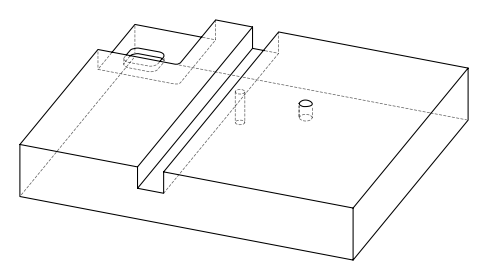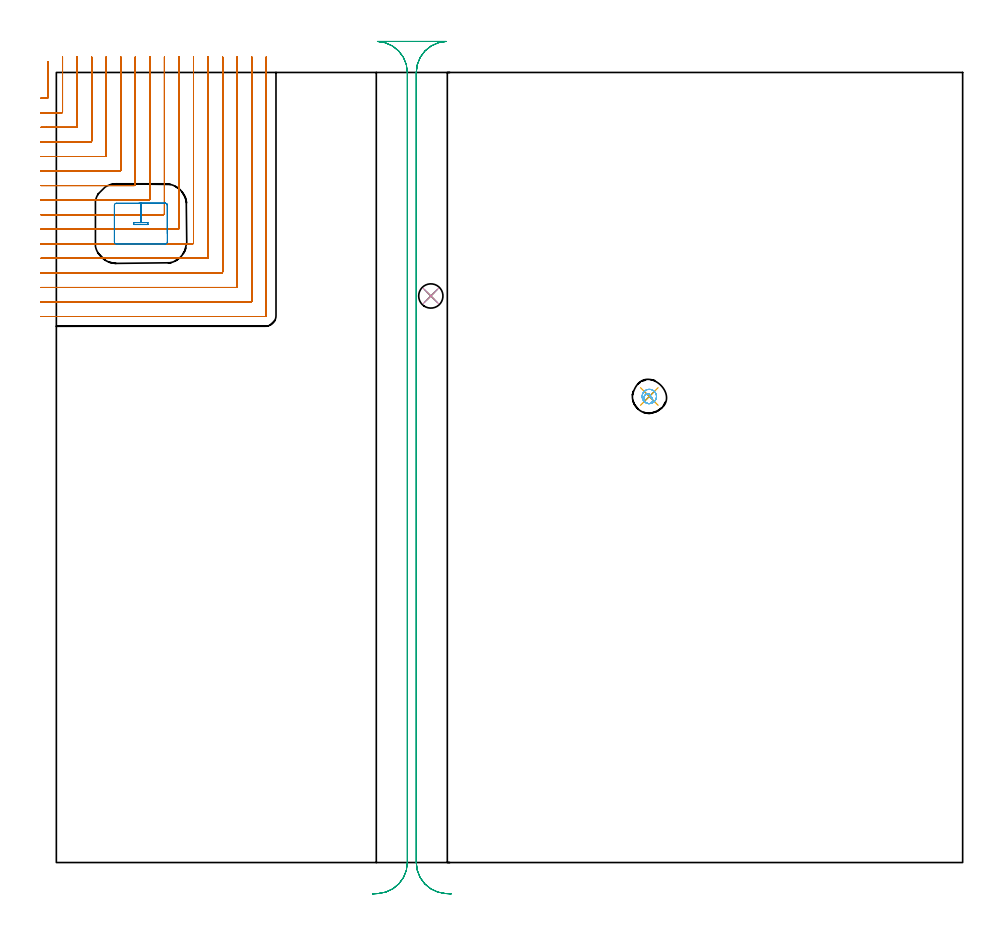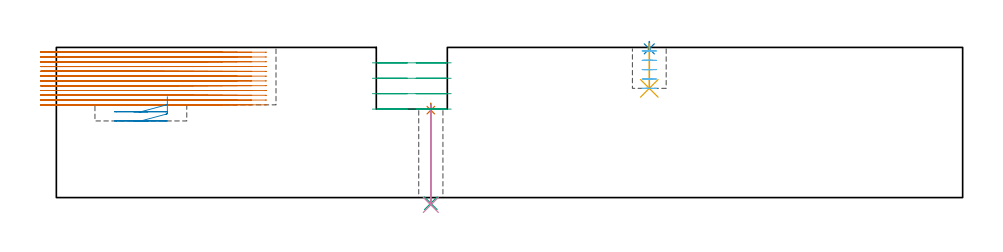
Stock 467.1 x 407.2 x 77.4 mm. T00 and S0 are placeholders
(PLAN: 9 operations, 6 tool changes, 67.8 min)
(1 SPOT_DRILL | STEP1HOLE | NXT0321_9005460120000 | 0.04 min | 3485 mm3)
(2 SPOT_DRILL_1 | STEP1POCKET | NXT0321_9005460120000 | 0.03 min | 4 mm3)
(3 DRILL_THROUGH_HOLE_INTO_CENTER | STEP1HOLE | NXT0301_051 | 0.21 min | 2287 mm3)
(4 DRILL_TO_ENLARGE_THROUGH_HOLE | STEP1HOLE | NXT0301_096 | 0.21 min | 3689 mm3)
(5 DRILL_BLIND_HOLE_INTO_CENTER | STEP1POCKET | NXT0301_128 | 0.09 min | 2251 mm3)
(6 MILL_ROUGH_BLIND_HOLE_CONTOUR | STEP1POCKET | NXT0201_013 | Spiral | 0.79 min | 2751 mm3)
(7 MILL_CORNER_NOTCH_RECTANGULAR | CORNER_NOTCH_RECTANGULAR | NXT0201_013 | Follow Part, ap 2.5, ae 75% | 57.88 min | 438101 mm3)
(8 MILL_RECTANGULAR_POCKET | POCKET_RECTANGULAR_STRAIGHT | UGT0201_094 | Follow Part, ap 5, ae 75% | 0.82 min | 15228 mm3)
(9 MILL_RECTANGULAR_SLOT | SLOT_RECTANGULAR | UGT0201_004 | Follow Part, ap 8, ae 75% | 7.69 min | 470081 mm3)
(TOOL NXT0321_9005460120000 | NC Spot Drill, 142deg, 12mm, Carbide, Uncoated | D12 PA142 FL30 Z2)
(TOOL NXT0301_051 | Carbide Drill 8mm [860.1-0800-040A1-MM 2214] | D8 PA140 FL53 Z2)
(TOOL NXT0301_096 | Carbide Drill 12.5mm [860.1-1250-063A1-MM 2214] | D12.5 PA140 FL77 Z2)
(TOOL NXT0301_128 | Carbide Drill 12mm [861.1-1200-036A1-GP GC34] | D12 PA150 FL37.4 Z2)
(TOOL NXT0201_013 | ENDMILL 10mm | D10 FL30 Z4)
(TOOL UGT0201_094 | End mill 20 mm | D20 FL38 Z4)
(TOOL UGT0201_004 | End Mill 32 mm | D32 FL53 Z6)
(OP 1 SPOT_DRILL)
G17 G21 G94 G90
T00 M6
G54
G17 G0 G90 X193. Y292. S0 M3
G43 Z87.4 H0
G94 G81 G98 Z45.062 F250. R48.6
G80
M5
M2
(OP 2 SPOT_DRILL_1)
G17 G21 G94 G90
T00 M6
G54
G17 G0 G90 X305.6 Y240.2 S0 M3
G43 Z87.4 H0
G94 G81 G98 Z76.651 F250. R80.4
G80
M5
M2
(OP 3 DRILL_THROUGH_HOLE_INTO_CENTER)
G17 G21 G94 G90
T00 M6
G54
G17 G0 G90 X193. Y292. S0 M3
G43 Z87.4 H1
G94 G73 G98 Z-2.956 F250. Q6.937 R47.6
G80
M5
M2
(OP 4 DRILL_TO_ENLARGE_THROUGH_HOLE)
G17 G21 G94 G90
T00 M6
G54
G17 G0 G90 X193. Y292. S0 M3
G43 Z87.4 H1
G94 G73 G98 Z-3.775 F250. Q12.344 R47.6
G80
M5
M2
(OP 5 DRILL_BLIND_HOLE_INTO_CENTER)
G17 G21 G94 G90
T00 M6
G54
G17 G0 G90 X305.6 Y240.2 S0 M3
G43 Z87.4 H1
G94 G81 G98 Z56.3 F250. R79.4
G80
M5
M2
(OP 6 MILL_ROUGH_BLIND_HOLE_CONTOUR)
G17 G21 G94 G90
T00 M6
G54
G17 G0 G90 X305.6 Y240.2 S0 M3
G43 Z87.4 H0
Z75.58
G94 G3 X306.01 Y241.148 R0.563 F250.
X304.334 Y241.549 R1.567
X302.774 Y238.762 R2.442
X305.368 Y236.507 R2.829
X309.293 Y239.968 R3.7
X305.368 Y236.507 R-3.7
X307.33 Y238.237 R1.85
X305.6 Y240.2 R1.85
G0 Z70.76
G3 X306.01 Y241.148 R0.563
X304.334 Y241.549 R1.567
X302.774 Y238.762 R2.442
X305.368 Y236.507 R2.829
X309.293 Y239.968 R3.7
X305.368 Y236.507 R-3.7
X307.33 Y238.237 R1.85
X305.6 Y240.2 R1.85
G0 Z65.94
G3 X306.01 Y241.148 R0.563
X304.334 Y241.549 R1.567
X302.774 Y238.762 R2.442
X305.368 Y236.507 R2.829
X309.293 Y239.968 R3.7
X305.368 Y236.507 R-3.7
X307.33 Y238.237 R1.85
X305.6 Y240.2 R1.85
G0 Z61.12
G3 X306.01 Y241.148 R0.563
X304.334 Y241.549 R1.567
X302.774 Y238.762 R2.442
X305.368 Y236.507 R2.829
X309.293 Y239.968 R3.7
X305.368 Y236.507 R-3.7
X307.33 Y238.237 R1.85
X305.6 Y240.2 R1.85
G0 Z56.3
G3 X306.01 Y241.148 R0.563
X304.334 Y241.549 R1.567
X302.774 Y238.762 R2.442
X305.368 Y236.507 R2.829
X309.293 Y239.968 R3.7
X305.368 Y236.507 R-3.7
X307.33 Y238.237 R1.85
X305.6 Y240.2 R1.85
G0 Z87.4
M5
M2
(OP 7 MILL_CORNER_NOTCH_RECTANGULAR)
G17 G21 G94 G90
T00 M6
G54
G17 G0 G90 X-8. Y393.9 S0 M3
G43 Z87.4 H0
Z74.933
G94 G1 X-5. F250.
X-4.793 F500.
G3 X-4.3 Y394.393 R0.5
G1 Y409.751
Y412.751 F250.
G0 Z87.4
X-8. Y386.4
Z74.933
G1 X-5.
X2.707 F500.
G3 X3.2 Y386.893 R0.5
G1 Y412.2
Y415.2 F250.
G0 Z87.4
X-8. Y378.9
Z74.933
G1 X-5.
X10.207 F500.
G3 X10.7 Y379.393 R0.5
G1 Y412.2
Y415.2 F250.
G0 Z87.4
X-8. Y371.4
Z74.933
G1 X-5.
X17.706 F500.
G3 X18.2 Y371.894 R0.5
G1 Y412.2
Y415.2 F250.
G0 Z87.4
X-8. Y363.9
Z74.933
G1 X-5.
X25.206 F500.
G3 X25.7 Y364.394 R0.5
G1 Y412.2
Y415.2 F250.
G0 Z87.4
X-8. Y356.4
Z74.933
G1 X-5.
X32.706 F500.
G3 X33.2 Y356.894 R0.5
G1 Y412.2
Y415.2 F250.
G0 Z87.4
X-8. Y348.9
Z74.933
G1 X-5.
X40.206 F500.
G3 X40.7 Y349.395 R0.5
G1 Y412.2
Y415.2 F250.
G0 Z87.4
X-8. Y341.4
Z74.933
G1 X-5.
X47.705 F500.
G3 X48.2 Y341.895 R0.5
G1 Y412.2
Y415.2 F250.
G0 Z87.4
X-8. Y333.9
Z74.933
G1 X-5.
X55.205 F500.
G3 X55.7 Y334.395 R0.5
G1 Y412.2
Y415.2 F250.
G0 Z87.4
X-8. Y326.4
Z74.933
G1 X-5.
X62.705 F500.
G3 X63.2 Y326.895 R0.5
G1 Y412.2
Y415.2 F250.
G0 Z87.4
X-8. Y318.9
Z74.933
G1 X-5.
X70.204 F500.
G3 X70.7 Y319.396 R0.5
G1 Y412.2
Y415.2 F250.
G0 Z87.4
X-8. Y311.4
Z74.933
G1 X-5.
X77.704 F500.
G3 X78.2 Y311.896 R0.5
G1 Y412.2
Y415.2 F250.
G0 Z87.4
X-8. Y303.9
Z74.933
G1 X-5.
X85.204 F500.
G3 X85.7 Y304.396 R0.5
G1 Y412.2
Y415.2 F250.
G0 Z87.4
X-8. Y296.4
Z74.933
G1 X-5.
X92.704 F500.
G3 X93.2 Y296.896 R0.5
G1 Y412.2
Y415.2 F250.
G0 Z87.4
X-8. Y288.9
Z74.933
G1 X-5.
X100.204 F500.
G3 X100.7 Y289.396 R0.5
G1 Y412.2
Y415.2 F250.
G0 Z87.4
X-8. Y281.4
Z74.933
G1 X-5.
X107.7 F500.
G3 X108.2 Y281.9 R0.5
G1 Y412.2
Y415.2 F250.
G0 Z87.4
X-8. Y393.9
Z72.467
G1 X-5.
X-4.793 F500.
G3 X-4.3 Y394.393 R0.5
G1 Y409.751
Y412.751 F250.
G0 Z87.4
X-8. Y386.4
Z72.467
G1 X-5.
X2.707 F500.
G3 X3.2 Y386.893 R0.5
G1 Y412.2
Y415.2 F250.
G0 Z87.4
X-8. Y378.9
Z72.467
G1 X-5.
X10.207 F500.
G3 X10.7 Y379.393 R0.5
G1 Y412.2
Y415.2 F250.
G0 Z87.4
X-8. Y371.4
Z72.467
G1 X-5.
X17.706 F500.
G3 X18.2 Y371.894 R0.5
G1 Y412.2
Y415.2 F250.
G0 Z87.4
X-8. Y363.9
Z72.467
G1 X-5.
X25.206 F500.
G3 X25.7 Y364.394 R0.5
G1 Y412.2
Y415.2 F250.
G0 Z87.4
X-8. Y356.4
Z72.467
G1 X-5.
X32.706 F500.
G3 X33.2 Y356.894 R0.5
G1 Y412.2
Y415.2 F250.
G0 Z87.4
X-8. Y348.9
Z72.467
G1 X-5.
X40.206 F500.
G3 X40.7 Y349.395 R0.5
G1 Y412.2
Y415.2 F250.
G0 Z87.4
X-8. Y341.4
Z72.467
G1 X-5.
X47.705 F500.
G3 X48.2 Y341.895 R0.5
G1 Y412.2
Y415.2 F250.
G0 Z87.4
X-8. Y333.9
Z72.467
G1 X-5.
X55.205 F500.
G3 X55.7 Y334.395 R0.5
G1 Y412.2
Y415.2 F250.
G0 Z87.4
X-8. Y326.4
Z72.467
G1 X-5.
X62.705 F500.
G3 X63.2 Y326.895 R0.5
G1 Y412.2
Y415.2 F250.
G0 Z87.4
X-8. Y318.9
Z72.467
G1 X-5.
X70.204 F500.
G3 X70.7 Y319.396 R0.5
G1 Y412.2
Y415.2 F250.
G0 Z87.4
X-8. Y311.4
Z72.467
G1 X-5.
X77.704 F500.
G3 X78.2 Y311.896 R0.5
G1 Y412.2
Y415.2 F250.
G0 Z87.4
X-8. Y303.9
Z72.467
G1 X-5.
X85.204 F500.
G3 X85.7 Y304.396 R0.5
G1 Y412.2
Y415.2 F250.
G0 Z87.4
X-8. Y296.4
Z72.467
G1 X-5.
X92.704 F500.
G3 X93.2 Y296.896 R0.5
G1 Y412.2
Y415.2 F250.
G0 Z87.4
X-8. Y288.9
Z72.467
G1 X-5.
X100.204 F500.
G3 X100.7 Y289.396 R0.5
G1 Y412.2
Y415.2 F250.
G0 Z87.4
X-8. Y281.4
Z72.467
G1 X-5.
X107.7 F500.
G3 X108.2 Y281.9 R0.5
G1 Y412.2
Y415.2 F250.
G0 Z87.4
X-8. Y393.9
Z70.
G1 X-5.
X-4.793 F500.
G3 X-4.3 Y394.393 R0.5
G1 Y409.751
Y412.751 F250.
G0 Z87.4
X-8. Y386.4
Z70.
G1 X-5.
X2.707 F500.
G3 X3.2 Y386.893 R0.5
G1 Y412.2
Y415.2 F250.
G0 Z87.4
X-8. Y378.9
Z70.
G1 X-5.
X10.207 F500.
G3 X10.7 Y379.393 R0.5
G1 Y412.2
Y415.2 F250.
G0 Z87.4
X-8. Y371.4
Z70.
G1 X-5.
X17.706 F500.
G3 X18.2 Y371.894 R0.5
G1 Y412.2
Y415.2 F250.
G0 Z87.4
X-8. Y363.9
Z70.
G1 X-5.
X25.206 F500.
G3 X25.7 Y364.394 R0.5
G1 Y412.2
Y415.2 F250.
G0 Z87.4
X-8. Y356.4
Z70.
G1 X-5.
X32.706 F500.
G3 X33.2 Y356.894 R0.5
G1 Y412.2
Y415.2 F250.
G0 Z87.4
X-8. Y348.9
Z70.
G1 X-5.
X40.206 F500.
G3 X40.7 Y349.395 R0.5
G1 Y412.2
Y415.2 F250.
G0 Z87.4
X-8. Y341.4
Z70.
G1 X-5.
X47.705 F500.
G3 X48.2 Y341.895 R0.5
G1 Y412.2
Y415.2 F250.
G0 Z87.4
X-8. Y333.9
Z70.
G1 X-5.
X55.205 F500.
G3 X55.7 Y334.395 R0.5
G1 Y412.2
Y415.2 F250.
G0 Z87.4
X-8. Y326.4
Z70.
G1 X-5.
X62.705 F500.
G3 X63.2 Y326.895 R0.5
G1 Y412.2
Y415.2 F250.
G0 Z87.4
X-8. Y318.9
Z70.
G1 X-5.
X70.204 F500.
G3 X70.7 Y319.396 R0.5
G1 Y412.2
Y415.2 F250.
G0 Z87.4
X-8. Y311.4
Z70.
G1 X-5.
X77.704 F500.
G3 X78.2 Y311.896 R0.5
G1 Y412.2
Y415.2 F250.
G0 Z87.4
X-8. Y303.9
Z70.
G1 X-5.
X85.204 F500.
G3 X85.7 Y304.396 R0.5
G1 Y412.2
Y415.2 F250.
G0 Z87.4
X-8. Y296.4
Z70.
G1 X-5.
X92.704 F500.
G3 X93.2 Y296.896 R0.5
G1 Y412.2
Y415.2 F250.
G0 Z87.4
X-8. Y288.9
Z70.
G1 X-5.
X100.204 F500.
G3 X100.7 Y289.396 R0.5
G1 Y412.2
Y415.2 F250.
G0 Z87.4
X-8. Y281.4
Z70.
G1 X-5.
X107.7 F500.
G3 X108.2 Y281.9 R0.5
G1 Y412.2
Y415.2 F250.
G0 Z87.4
X-8. Y393.9
Z67.533
G1 X-5.
X-4.793 F500.
G3 X-4.3 Y394.393 R0.5
G1 Y409.751
Y412.751 F250.
G0 Z87.4
X-8. Y386.4
Z67.533
G1 X-5.
X2.707 F500.
G3 X3.2 Y386.893 R0.5
G1 Y412.2
Y415.2 F250.
G0 Z87.4
X-8. Y378.9
Z67.533
G1 X-5.
X10.207 F500.
G3 X10.7 Y379.393 R0.5
G1 Y412.2
Y415.2 F250.
G0 Z87.4
X-8. Y371.4
Z67.533
G1 X-5.
X17.706 F500.
G3 X18.2 Y371.894 R0.5
G1 Y412.2
Y415.2 F250.
G0 Z87.4
X-8. Y363.9
Z67.533
G1 X-5.
X25.206 F500.
G3 X25.7 Y364.394 R0.5
G1 Y412.2
Y415.2 F250.
G0 Z87.4
X-8. Y356.4
Z67.533
G1 X-5.
X32.706 F500.
G3 X33.2 Y356.894 R0.5
G1 Y412.2
Y415.2 F250.
G0 Z87.4
X-8. Y348.9
Z67.533
G1 X-5.
X40.206 F500.
G3 X40.7 Y349.395 R0.5
G1 Y412.2
Y415.2 F250.
G0 Z87.4
X-8. Y341.4
Z67.533
G1 X-5.
X47.705 F500.
G3 X48.2 Y341.895 R0.5
G1 Y412.2
Y415.2 F250.
G0 Z87.4
X-8. Y333.9
Z67.533
G1 X-5.
X55.205 F500.
G3 X55.7 Y334.395 R0.5
G1 Y412.2
Y415.2 F250.
G0 Z87.4
X-8. Y326.4
Z67.533
G1 X-5.
X62.705 F500.
G3 X63.2 Y326.895 R0.5
G1 Y412.2
Y415.2 F250.
G0 Z87.4
X-8. Y318.9
Z67.533
G1 X-5.
X70.204 F500.
G3 X70.7 Y319.396 R0.5
G1 Y412.2
Y415.2 F250.
G0 Z87.4
X-8. Y311.4
Z67.533
G1 X-5.
X77.704 F500.
G3 X78.2 Y311.896 R0.5
G1 Y412.2
Y415.2 F250.
G0 Z87.4
X-8. Y303.9
Z67.533
G1 X-5.
X85.204 F500.
G3 X85.7 Y304.396 R0.5
G1 Y412.2
Y415.2 F250.
G0 Z87.4
X-8. Y296.4
Z67.533
G1 X-5.
X92.704 F500.
G3 X93.2 Y296.896 R0.5
G1 Y412.2
Y415.2 F250.
G0 Z87.4
X-8. Y288.9
Z67.533
G1 X-5.
X100.204 F500.
G3 X100.7 Y289.396 R0.5
G1 Y412.2
Y415.2 F250.
G0 Z87.4
X-8. Y281.4
Z67.533
G1 X-5.
X107.7 F500.
G3 X108.2 Y281.9 R0.5
G1 Y412.2
Y415.2 F250.
G0 Z87.4
X-8. Y393.9
Z65.067
G1 X-5.
X-4.793 F500.
G3 X-4.3 Y394.393 R0.5
G1 Y409.751
Y412.751 F250.
G0 Z87.4
X-8. Y386.4
Z65.067
G1 X-5.
X2.707 F500.
G3 X3.2 Y386.893 R0.5
G1 Y412.2
Y415.2 F250.
G0 Z87.4
X-8. Y378.9
Z65.067
G1 X-5.
X10.207 F500.
G3 X10.7 Y379.393 R0.5
G1 Y412.2
Y415.2 F250.
G0 Z87.4
X-8. Y371.4
Z65.067
G1 X-5.
X17.706 F500.
G3 X18.2 Y371.894 R0.5
G1 Y412.2
Y415.2 F250.
G0 Z87.4
X-8. Y363.9
Z65.067
G1 X-5.
X25.206 F500.
G3 X25.7 Y364.394 R0.5
G1 Y412.2
Y415.2 F250.
G0 Z87.4
X-8. Y356.4
Z65.067
G1 X-5.
X32.706 F500.
G3 X33.2 Y356.894 R0.5
G1 Y412.2
Y415.2 F250.
G0 Z87.4
X-8. Y348.9
Z65.067
G1 X-5.
X40.206 F500.
G3 X40.7 Y349.395 R0.5
G1 Y412.2
Y415.2 F250.
G0 Z87.4
X-8. Y341.4
Z65.067
G1 X-5.
X47.705 F500.
G3 X48.2 Y341.895 R0.5
G1 Y412.2
Y415.2 F250.
G0 Z87.4
X-8. Y333.9
Z65.067
G1 X-5.
X55.205 F500.
G3 X55.7 Y334.395 R0.5
G1 Y412.2
Y415.2 F250.
G0 Z87.4
X-8. Y326.4
Z65.067
G1 X-5.
X62.705 F500.
G3 X63.2 Y326.895 R0.5
G1 Y412.2
Y415.2 F250.
G0 Z87.4
X-8. Y318.9
Z65.067
G1 X-5.
X70.204 F500.
G3 X70.7 Y319.396 R0.5
G1 Y412.2
Y415.2 F250.
G0 Z87.4
X-8. Y311.4
Z65.067
G1 X-5.
X77.704 F500.
G3 X78.2 Y311.896 R0.5
G1 Y412.2
Y415.2 F250.
G0 Z87.4
X-8. Y303.9
Z65.067
G1 X-5.
X85.204 F500.
G3 X85.7 Y304.396 R0.5
G1 Y412.2
Y415.2 F250.
G0 Z87.4
X-8. Y296.4
Z65.067
G1 X-5.
X92.704 F500.
G3 X93.2 Y296.896 R0.5
G1 Y412.2
Y415.2 F250.
G0 Z87.4
X-8. Y288.9
Z65.067
G1 X-5.
X100.204 F500.
G3 X100.7 Y289.396 R0.5
G1 Y412.2
Y415.2 F250.
G0 Z87.4
X-8. Y281.4
Z65.067
G1 X-5.
X107.7 F500.
G3 X108.2 Y281.9 R0.5
G1 Y412.2
Y415.2 F250.
G0 Z87.4
X-8. Y393.9
Z62.6
G1 X-5.
X-4.793 F500.
G3 X-4.3 Y394.393 R0.5
G1 Y409.751
Y412.751 F250.
G0 Z87.4
X-8. Y386.4
Z62.6
G1 X-5.
X2.707 F500.
G3 X3.2 Y386.893 R0.5
G1 Y412.2
Y415.2 F250.
G0 Z87.4
X-8. Y378.9
Z62.6
G1 X-5.
X10.207 F500.
G3 X10.7 Y379.393 R0.5
G1 Y412.2
Y415.2 F250.
G0 Z87.4
X-8. Y371.4
Z62.6
G1 X-5.
X17.706 F500.
G3 X18.2 Y371.894 R0.5
G1 Y412.2
Y415.2 F250.
G0 Z87.4
X-8. Y363.9
Z62.6
G1 X-5.
X25.206 F500.
G3 X25.7 Y364.394 R0.5
G1 Y412.2
Y415.2 F250.
G0 Z87.4
X-8. Y356.4
Z62.6
G1 X-5.
X32.706 F500.
G3 X33.2 Y356.894 R0.5
G1 Y412.2
Y415.2 F250.
G0 Z87.4
X-8. Y348.9
Z62.6
G1 X-5.
X40.206 F500.
G3 X40.7 Y349.395 R0.5
G1 Y412.2
Y415.2 F250.
G0 Z87.4
X-8. Y341.4
Z62.6
G1 X-5.
X47.705 F500.
G3 X48.2 Y341.895 R0.5
G1 Y412.2
Y415.2 F250.
G0 Z87.4
X-8. Y333.9
Z62.6
G1 X-5.
X55.205 F500.
G3 X55.7 Y334.395 R0.5
G1 Y412.2
Y415.2 F250.
G0 Z87.4
X-8. Y326.4
Z62.6
G1 X-5.
X62.705 F500.
G3 X63.2 Y326.895 R0.5
G1 Y412.2
Y415.2 F250.
G0 Z87.4
X-8. Y318.9
Z62.6
G1 X-5.
X70.204 F500.
G3 X70.7 Y319.396 R0.5
G1 Y412.2
Y415.2 F250.
G0 Z87.4
X-8. Y311.4
Z62.6
G1 X-5.
X77.704 F500.
G3 X78.2 Y311.896 R0.5
G1 Y412.2
Y415.2 F250.
G0 Z87.4
X-8. Y303.9
Z62.6
G1 X-5.
X85.204 F500.
G3 X85.7 Y304.396 R0.5
G1 Y412.2
Y415.2 F250.
G0 Z87.4
X-8. Y296.4
Z62.6
G1 X-5.
X92.704 F500.
G3 X93.2 Y296.896 R0.5
G1 Y412.2
Y415.2 F250.
G0 Z87.4
X-8. Y288.9
Z62.6
G1 X-5.
X100.204 F500.
G3 X100.7 Y289.396 R0.5
G1 Y412.2
Y415.2 F250.
G0 Z87.4
X-8. Y281.4
Z62.6
G1 X-5.
X107.7 F500.
G3 X108.2 Y281.9 R0.5
G1 Y412.2
Y415.2 F250.
G0 Z87.4
X-8. Y393.9
Z60.133
G1 X-5.
X-4.793 F500.
G3 X-4.3 Y394.393 R0.5
G1 Y409.751
Y412.751 F250.
G0 Z87.4
X-8. Y386.4
Z60.133
G1 X-5.
X2.707 F500.
G3 X3.2 Y386.893 R0.5
G1 Y412.2
Y415.2 F250.
G0 Z87.4
X-8. Y378.9
Z60.133
G1 X-5.
X10.207 F500.
G3 X10.7 Y379.393 R0.5
G1 Y412.2
Y415.2 F250.
G0 Z87.4
X-8. Y371.4
Z60.133
G1 X-5.
X17.706 F500.
G3 X18.2 Y371.894 R0.5
G1 Y412.2
Y415.2 F250.
G0 Z87.4
X-8. Y363.9
Z60.133
G1 X-5.
X25.206 F500.
G3 X25.7 Y364.394 R0.5
G1 Y412.2
Y415.2 F250.
G0 Z87.4
X-8. Y356.4
Z60.133
G1 X-5.
X32.706 F500.
G3 X33.2 Y356.894 R0.5
G1 Y412.2
Y415.2 F250.
G0 Z87.4
X-8. Y348.9
Z60.133
G1 X-5.
X40.206 F500.
G3 X40.7 Y349.395 R0.5
G1 Y412.2
Y415.2 F250.
G0 Z87.4
X-8. Y341.4
Z60.133
G1 X-5.
X47.705 F500.
G3 X48.2 Y341.895 R0.5
G1 Y412.2
Y415.2 F250.
G0 Z87.4
X-8. Y333.9
Z60.133
G1 X-5.
X55.205 F500.
G3 X55.7 Y334.395 R0.5
G1 Y412.2
Y415.2 F250.
G0 Z87.4
X-8. Y326.4
Z60.133
G1 X-5.
X62.705 F500.
G3 X63.2 Y326.895 R0.5
G1 Y412.2
Y415.2 F250.
G0 Z87.4
X-8. Y318.9
Z60.133
G1 X-5.
X70.204 F500.
G3 X70.7 Y319.396 R0.5
G1 Y412.2
Y415.2 F250.
G0 Z87.4
X-8. Y311.4
Z60.133
G1 X-5.
X77.704 F500.
G3 X78.2 Y311.896 R0.5
G1 Y412.2
Y415.2 F250.
G0 Z87.4
X-8. Y303.9
Z60.133
G1 X-5.
X85.204 F500.
G3 X85.7 Y304.396 R0.5
G1 Y412.2
Y415.2 F250.
G0 Z87.4
X-8. Y296.4
Z60.133
G1 X-5.
X92.704 F500.
G3 X93.2 Y296.896 R0.5
G1 Y412.2
Y415.2 F250.
G0 Z87.4
X-8. Y288.9
Z60.133
G1 X-5.
X100.204 F500.
G3 X100.7 Y289.396 R0.5
G1 Y412.2
Y415.2 F250.
G0 Z87.4
X-8. Y281.4
Z60.133
G1 X-5.
X107.7 F500.
G3 X108.2 Y281.9 R0.5
G1 Y412.2
Y415.2 F250.
G0 Z87.4
X-8. Y393.9
Z57.667
G1 X-5.
X-4.793 F500.
G3 X-4.3 Y394.393 R0.5
G1 Y409.751
Y412.751 F250.
G0 Z87.4
X-8. Y386.4
Z57.667
G1 X-5.
X2.707 F500.
G3 X3.2 Y386.893 R0.5
G1 Y412.2
Y415.2 F250.
G0 Z87.4
X-8. Y378.9
Z57.667
G1 X-5.
X10.207 F500.
G3 X10.7 Y379.393 R0.5
G1 Y412.2
Y415.2 F250.
G0 Z87.4
X-8. Y371.4
Z57.667
G1 X-5.
X17.706 F500.
G3 X18.2 Y371.894 R0.5
G1 Y412.2
Y415.2 F250.
G0 Z87.4
X-8. Y363.9
Z57.667
G1 X-5.
X25.206 F500.
G3 X25.7 Y364.394 R0.5
G1 Y412.2
Y415.2 F250.
G0 Z87.4
X-8. Y356.4
Z57.667
G1 X-5.
X32.706 F500.
G3 X33.2 Y356.894 R0.5
G1 Y412.2
Y415.2 F250.
G0 Z87.4
X-8. Y348.9
Z57.667
G1 X-5.
X40.206 F500.
G3 X40.7 Y349.395 R0.5
G1 Y412.2
Y415.2 F250.
G0 Z87.4
X-8. Y341.4
Z57.667
G1 X-5.
X47.705 F500.
G3 X48.2 Y341.895 R0.5
G1 Y412.2
Y415.2 F250.
G0 Z87.4
X-8. Y333.9
Z57.667
G1 X-5.
X55.205 F500.
G3 X55.7 Y334.395 R0.5
G1 Y412.2
Y415.2 F250.
G0 Z87.4
X-8. Y326.4
Z57.667
G1 X-5.
X62.705 F500.
G3 X63.2 Y326.895 R0.5
G1 Y412.2
Y415.2 F250.
G0 Z87.4
X-8. Y318.9
Z57.667
G1 X-5.
X70.204 F500.
G3 X70.7 Y319.396 R0.5
G1 Y412.2
Y415.2 F250.
G0 Z87.4
X-8. Y311.4
Z57.667
G1 X-5.
X77.704 F500.
G3 X78.2 Y311.896 R0.5
G1 Y412.2
Y415.2 F250.
G0 Z87.4
X-8. Y303.9
Z57.667
G1 X-5.
X85.204 F500.
G3 X85.7 Y304.396 R0.5
G1 Y412.2
Y415.2 F250.
G0 Z87.4
X-8. Y296.4
Z57.667
G1 X-5.
X92.704 F500.
G3 X93.2 Y296.896 R0.5
G1 Y412.2
Y415.2 F250.
G0 Z87.4
X-8. Y288.9
Z57.667
G1 X-5.
X100.204 F500.
G3 X100.7 Y289.396 R0.5
G1 Y412.2
Y415.2 F250.
G0 Z87.4
X-8. Y281.4
Z57.667
G1 X-5.
X107.7 F500.
G3 X108.2 Y281.9 R0.5
G1 Y412.2
Y415.2 F250.
G0 Z87.4
X-8. Y393.9
Z55.2
G1 X-5.
X-4.793 F500.
G3 X-4.3 Y394.393 R0.5
G1 Y409.751
Y412.751 F250.
G0 Z87.4
X-8. Y386.4
Z55.2
G1 X-5.
X2.707 F500.
G3 X3.2 Y386.893 R0.5
G1 Y412.2
Y415.2 F250.
G0 Z87.4
X-8. Y378.9
Z55.2
G1 X-5.
X10.207 F500.
G3 X10.7 Y379.393 R0.5
G1 Y412.2
Y415.2 F250.
G0 Z87.4
X-8. Y371.4
Z55.2
G1 X-5.
X17.706 F500.
G3 X18.2 Y371.894 R0.5
G1 Y412.2
Y415.2 F250.
G0 Z87.4
X-8. Y363.9
Z55.2
G1 X-5.
X25.206 F500.
G3 X25.7 Y364.394 R0.5
G1 Y412.2
Y415.2 F250.
G0 Z87.4
X-8. Y356.4
Z55.2
G1 X-5.
X32.706 F500.
G3 X33.2 Y356.894 R0.5
G1 Y412.2
Y415.2 F250.
G0 Z87.4
X-8. Y348.9
Z55.2
G1 X-5.
X40.206 F500.
G3 X40.7 Y349.395 R0.5
G1 Y412.2
Y415.2 F250.
G0 Z87.4
X-8. Y341.4
Z55.2
G1 X-5.
X47.705 F500.
G3 X48.2 Y341.895 R0.5
G1 Y412.2
Y415.2 F250.
G0 Z87.4
X-8. Y333.9
Z55.2
G1 X-5.
X55.205 F500.
G3 X55.7 Y334.395 R0.5
G1 Y412.2
Y415.2 F250.
G0 Z87.4
X-8. Y326.4
Z55.2
G1 X-5.
X62.705 F500.
G3 X63.2 Y326.895 R0.5
G1 Y412.2
Y415.2 F250.
G0 Z87.4
X-8. Y318.9
Z55.2
G1 X-5.
X70.204 F500.
G3 X70.7 Y319.396 R0.5
G1 Y412.2
Y415.2 F250.
G0 Z87.4
X-8. Y311.4
Z55.2
G1 X-5.
X77.704 F500.
G3 X78.2 Y311.896 R0.5
G1 Y412.2
Y415.2 F250.
G0 Z87.4
X-8. Y303.9
Z55.2
G1 X-5.
X85.204 F500.
G3 X85.7 Y304.396 R0.5
G1 Y412.2
Y415.2 F250.
G0 Z87.4
X-8. Y296.4
Z55.2
G1 X-5.
X92.704 F500.
G3 X93.2 Y296.896 R0.5
G1 Y412.2
Y415.2 F250.
G0 Z87.4
X-8. Y288.9
Z55.2
G1 X-5.
X100.204 F500.
G3 X100.7 Y289.396 R0.5
G1 Y412.2
Y415.2 F250.
G0 Z87.4
X-8. Y281.4
Z55.2
G1 X-5.
X107.7 F500.
G3 X108.2 Y281.9 R0.5
G1 Y412.2
Y415.2 F250.
G0 Z87.4
X-8. Y393.9
Z52.733
G1 X-5.
X-4.793 F500.
G3 X-4.3 Y394.393 R0.5
G1 Y409.751
Y412.751 F250.
G0 Z87.4
X-8. Y386.4
Z52.733
G1 X-5.
X2.707 F500.
G3 X3.2 Y386.893 R0.5
G1 Y412.2
Y415.2 F250.
G0 Z87.4
X-8. Y378.9
Z52.733
G1 X-5.
X10.207 F500.
G3 X10.7 Y379.393 R0.5
G1 Y412.2
Y415.2 F250.
G0 Z87.4
X-8. Y371.4
Z52.733
G1 X-5.
X17.706 F500.
G3 X18.2 Y371.894 R0.5
G1 Y412.2
Y415.2 F250.
G0 Z87.4
X-8. Y363.9
Z52.733
G1 X-5.
X25.206 F500.
G3 X25.7 Y364.394 R0.5
G1 Y412.2
Y415.2 F250.
G0 Z87.4
X-8. Y356.4
Z52.733
G1 X-5.
X32.706 F500.
G3 X33.2 Y356.894 R0.5
G1 Y412.2
Y415.2 F250.
G0 Z87.4
X-8. Y348.9
Z52.733
G1 X-5.
X40.206 F500.
G3 X40.7 Y349.395 R0.5
G1 Y412.2
Y415.2 F250.
G0 Z87.4
X-8. Y341.4
Z52.733
G1 X-5.
X47.705 F500.
G3 X48.2 Y341.895 R0.5
G1 Y412.2
Y415.2 F250.
G0 Z87.4
X-8. Y333.9
Z52.733
G1 X-5.
X55.205 F500.
G3 X55.7 Y334.395 R0.5
G1 Y412.2
Y415.2 F250.
G0 Z87.4
X-8. Y326.4
Z52.733
G1 X-5.
X62.705 F500.
G3 X63.2 Y326.895 R0.5
G1 Y412.2
Y415.2 F250.
G0 Z87.4
X-8. Y318.9
Z52.733
G1 X-5.
X70.204 F500.
G3 X70.7 Y319.396 R0.5
G1 Y412.2
Y415.2 F250.
G0 Z87.4
X-8. Y311.4
Z52.733
G1 X-5.
X77.704 F500.
G3 X78.2 Y311.896 R0.5
G1 Y412.2
Y415.2 F250.
G0 Z87.4
X-8. Y303.9
Z52.733
G1 X-5.
X85.204 F500.
G3 X85.7 Y304.396 R0.5
G1 Y412.2
Y415.2 F250.
G0 Z87.4
X-8. Y296.4
Z52.733
G1 X-5.
X92.704 F500.
G3 X93.2 Y296.896 R0.5
G1 Y412.2
Y415.2 F250.
G0 Z87.4
X-8. Y288.9
Z52.733
G1 X-5.
X100.204 F500.
G3 X100.7 Y289.396 R0.5
G1 Y412.2
Y415.2 F250.
G0 Z87.4
X-8. Y281.4
Z52.733
G1 X-5.
X107.7 F500.
G3 X108.2 Y281.9 R0.5
G1 Y412.2
Y415.2 F250.
G0 Z87.4
X-8. Y393.9
Z50.267
G1 X-5.
X-4.793 F500.
G3 X-4.3 Y394.393 R0.5
G1 Y409.751
Y412.751 F250.
G0 Z87.4
X-8. Y386.4
Z50.267
G1 X-5.
X2.707 F500.
G3 X3.2 Y386.893 R0.5
G1 Y412.2
Y415.2 F250.
G0 Z87.4
X-8. Y378.9
Z50.267
G1 X-5.
X10.207 F500.
G3 X10.7 Y379.393 R0.5
G1 Y412.2
Y415.2 F250.
G0 Z87.4
X-8. Y371.4
Z50.267
G1 X-5.
X17.706 F500.
G3 X18.2 Y371.894 R0.5
G1 Y412.2
Y415.2 F250.
G0 Z87.4
X-8. Y363.9
Z50.267
G1 X-5.
X25.206 F500.
G3 X25.7 Y364.394 R0.5
G1 Y412.2
Y415.2 F250.
G0 Z87.4
X-8. Y356.4
Z50.267
G1 X-5.
X32.706 F500.
G3 X33.2 Y356.894 R0.5
G1 Y412.2
Y415.2 F250.
G0 Z87.4
X-8. Y348.9
Z50.267
G1 X-5.
X40.206 F500.
G3 X40.7 Y349.395 R0.5
G1 Y412.2
Y415.2 F250.
G0 Z87.4
X-8. Y341.4
Z50.267
G1 X-5.
X47.705 F500.
G3 X48.2 Y341.895 R0.5
G1 Y412.2
Y415.2 F250.
G0 Z87.4
X-8. Y333.9
Z50.267
G1 X-5.
X55.205 F500.
G3 X55.7 Y334.395 R0.5
G1 Y412.2
Y415.2 F250.
G0 Z87.4
X-8. Y326.4
Z50.267
G1 X-5.
X62.705 F500.
G3 X63.2 Y326.895 R0.5
G1 Y412.2
Y415.2 F250.
G0 Z87.4
X-8. Y318.9
Z50.267
G1 X-5.
X70.204 F500.
G3 X70.7 Y319.396 R0.5
G1 Y412.2
Y415.2 F250.
G0 Z87.4
X-8. Y311.4
Z50.267
G1 X-5.
X77.704 F500.
G3 X78.2 Y311.896 R0.5
G1 Y412.2
Y415.2 F250.
G0 Z87.4
X-8. Y303.9
Z50.267
G1 X-5.
X85.204 F500.
G3 X85.7 Y304.396 R0.5
G1 Y412.2
Y415.2 F250.
G0 Z87.4
X-8. Y296.4
Z50.267
G1 X-5.
X92.704 F500.
G3 X93.2 Y296.896 R0.5
G1 Y412.2
Y415.2 F250.
G0 Z87.4
X-8. Y288.9
Z50.267
G1 X-5.
X100.204 F500.
G3 X100.7 Y289.396 R0.5
G1 Y412.2
Y415.2 F250.
G0 Z87.4
X-8. Y281.4
Z50.267
G1 X-5.
X107.7 F500.
G3 X108.2 Y281.9 R0.5
G1 Y412.2
Y415.2 F250.
G0 Z87.4
X-8. Y393.9
Z47.8
G1 X-5.
X-4.793 F500.
G3 X-4.3 Y394.393 R0.5
G1 Y409.751
Y412.751 F250.
G0 Z87.4
X-8. Y386.4
Z47.8
G1 X-5.
X2.707 F500.
G3 X3.2 Y386.893 R0.5
G1 Y412.2
Y415.2 F250.
G0 Z87.4
X-8. Y378.9
Z47.8
G1 X-5.
X10.207 F500.
G3 X10.7 Y379.393 R0.5
G1 Y412.2
Y415.2 F250.
G0 Z87.4
X-8. Y371.4
Z47.8
G1 X-5.
X17.706 F500.
G3 X18.2 Y371.894 R0.5
G1 Y412.2
Y415.2 F250.
G0 Z87.4
X-8. Y363.9
Z47.8
G1 X-5.
X25.206 F500.
G3 X25.7 Y364.394 R0.5
G1 Y412.2
Y415.2 F250.
G0 Z87.4
X-8. Y356.4
Z47.8
G1 X-5.
X32.706 F500.
G3 X33.2 Y356.894 R0.5
G1 Y412.2
Y415.2 F250.
G0 Z87.4
X-8. Y348.9
Z47.8
G1 X-5.
X40.206 F500.
G3 X40.7 Y349.395 R0.5
G1 Y412.2
Y415.2 F250.
G0 Z87.4
X-8. Y341.4
Z47.8
G1 X-5.
X47.705 F500.
G3 X48.2 Y341.895 R0.5
G1 Y412.2
Y415.2 F250.
G0 Z87.4
X-8. Y333.9
Z47.8
G1 X-5.
X55.205 F500.
G3 X55.7 Y334.395 R0.5
G1 Y412.2
Y415.2 F250.
G0 Z87.4
X-8. Y326.4
Z47.8
G1 X-5.
X62.705 F500.
G3 X63.2 Y326.895 R0.5
G1 Y412.2
Y415.2 F250.
G0 Z87.4
X-8. Y318.9
Z47.8
G1 X-5.
X70.204 F500.
G3 X70.7 Y319.396 R0.5
G1 Y412.2
Y415.2 F250.
G0 Z87.4
X-8. Y311.4
Z47.8
G1 X-5.
X77.704 F500.
G3 X78.2 Y311.896 R0.5
G1 Y412.2
Y415.2 F250.
G0 Z87.4
X-8. Y303.9
Z47.8
G1 X-5.
X85.204 F500.
G3 X85.7 Y304.396 R0.5
G1 Y412.2
Y415.2 F250.
G0 Z87.4
X-8. Y296.4
Z47.8
G1 X-5.
X92.704 F500.
G3 X93.2 Y296.896 R0.5
G1 Y412.2
Y415.2 F250.
G0 Z87.4
X-8. Y288.9
Z47.8
G1 X-5.
X100.204 F500.
G3 X100.7 Y289.396 R0.5
G1 Y412.2
Y415.2 F250.
G0 Z87.4
X-8. Y281.4
Z47.8
G1 X-5.
X107.7 F500.
G3 X108.2 Y281.9 R0.5
G1 Y412.2
Y415.2 F250.
G0 Z87.4
M5
M2
(OP 8 MILL_RECTANGULAR_POCKET)
G17 G21 G94 G90
T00 M6
G54
G17 G0 G90 X57.2 Y324.105 S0 M3
G43 Z87.4 H0
Z51.975
G94 G1 Y338.805 Z48.036 F250.
X57.147 Y339.053 Z47.968
X57.039 Y339.283 Z47.9
X56.881 Y339.481 Z47.832
X56.683 Y339.639 Z47.764
X56.453 Y339.747 Z47.696
X56.205 Y339.8 Z47.628
X43.55 Z44.237
Y329.8
X39.9 F500.
Y328.8
X47.2
Y329.8
X43.55
Y339.8
X31.
G3 X29.9 Y338.7 R1.1
G1 Y319.9
G3 X31. Y318.8 R1.1
G1 X56.1
G3 X57.2 Y319.9 R1.1
G1 Y338.7
G3 X56.1 Y339.8 R1.1
G1 X43.55
X42.55
G0 X57.2 Y324.105 Z47.237
G1 Y338.805 Z43.299 F250.
X57.147 Y339.053 Z43.231
X57.039 Y339.283 Z43.163
X56.881 Y339.481 Z43.095
X56.683 Y339.639 Z43.027
X56.453 Y339.747 Z42.959
X56.205 Y339.8 Z42.891
X43.55 Z39.5
Y329.8
X39.9 F500.
Y328.8
X47.2
Y329.8
X43.55
Y339.8
X31.
G3 X29.9 Y338.7 R1.1
G1 Y319.9
G3 X31. Y318.8 R1.1
G1 X56.1
G3 X57.2 Y319.9 R1.1
G1 Y338.7
G3 X56.1 Y339.8 R1.1
G1 X43.55
X42.55
G0 Z87.4
M5
M2
(OP 9 MILL_RECTANGULAR_SLOT)
G17 G21 G94 G90
T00 M6
G54
G17 G0 G90 X203.515 Y-16.154 S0 M3
G43 Z87.4 H0
Z69.45
G94 G1 X200.521 Y-15.97 F250.
G2 X185.5 Y0. R16. F500.
G1 Y407.2
G2 X200.934 Y423.19 R16.
G1 Y423.2
X165.466
Y423.19
G2 X180.9 Y407.2 R16.
G1 Y0.
G2 X165.879 Y-15.97 R16.
G1 X162.885 Y-16.154 F250.
G0 X203.515 Z61.5
G1 X200.521 Y-15.97
G2 X185.5 Y0. R16. F500.
G1 Y407.2
G2 X200.934 Y423.19 R16.
G1 Y423.2
X165.466
Y423.19
G2 X180.9 Y407.2 R16.
G1 Y0.
G2 X165.879 Y-15.97 R16.
G1 X162.885 Y-16.154 F250.
G0 X203.515 Z53.55
G1 X200.521 Y-15.97
G2 X185.5 Y0. R16. F500.
G1 Y407.2
G2 X200.934 Y423.19 R16.
G1 Y423.2
X165.466
Y423.19
G2 X180.9 Y407.2 R16.
G1 Y0.
G2 X165.879 Y-15.97 R16.
G1 X162.885 Y-16.154 F250.
G0 X203.515 Z45.6
G1 X200.521 Y-15.97
G2 X185.5 Y0. R16. F500.
G1 Y407.2
G2 X200.934 Y423.19 R16.
G1 Y423.2
X165.466
Y423.19
G2 X180.9 Y407.2 R16.
G1 Y0.
G2 X165.879 Y-15.97 R16.
G1 X162.885 Y-16.154 F250.
G0 Z87.4
M5
M2
